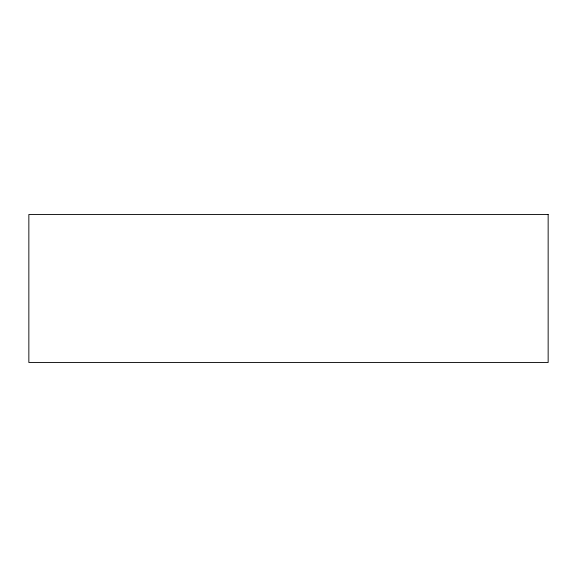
<?xml version="1.0" encoding="UTF-8"?>
<svg xmlns="http://www.w3.org/2000/svg" width="577" height="577" viewBox="0 0 577 577"><rect width="100%" height="100%" fill="white"/><g stroke="black" fill="none" stroke-linecap="round" stroke-linejoin="round"><path stroke-width="0.87" d="M548.15 214.5L28.85 214.5L28.85 362.5L548.15 362.5L548.15 214.5"/></g></svg>
